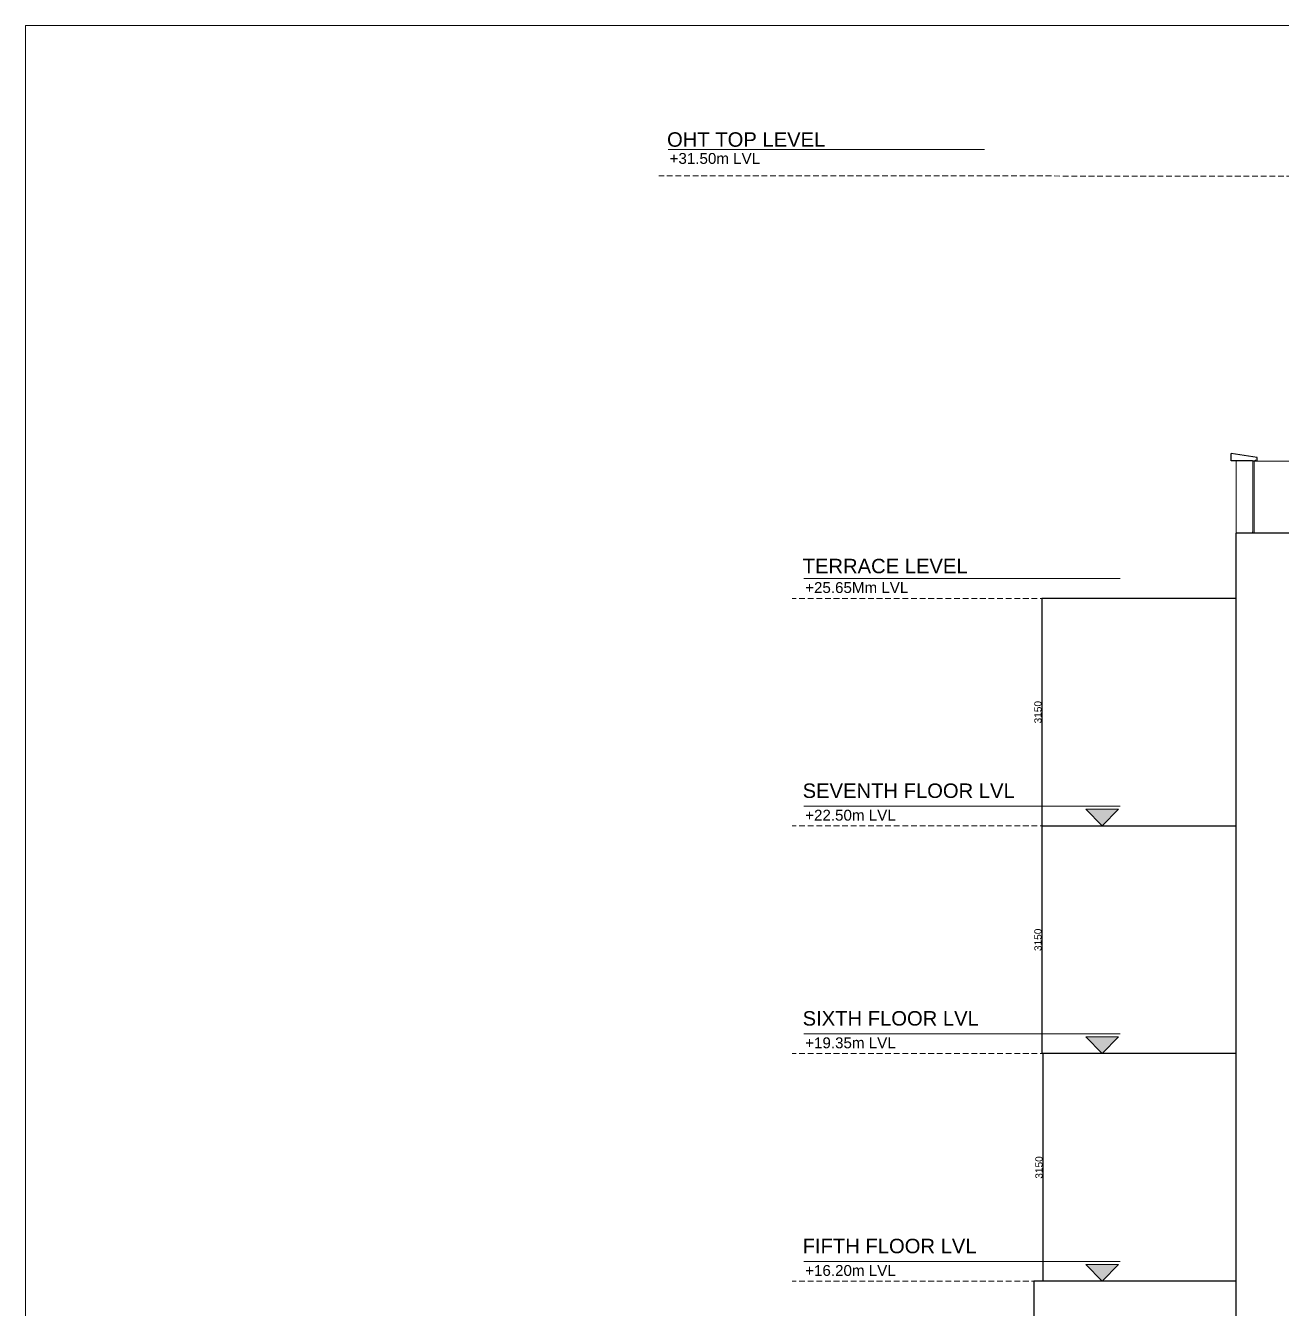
# Model space of a CAD drawing. Header units: millimetres. Extents: x -1932176 to 78768, y -1967 to 1266654.
# Drawn here: x -536919 to -519550, y 496312 to 514061 of the extents above; entities that cross this region are included whole.
import ezdxf

# ---------------------------------------------------------------- set-up
doc = ezdxf.new("R2010")
doc.units = ezdxf.units.MM
doc.linetypes.add('HIDDEN2', pattern=[4.7625, 3.175, -1.5875])
for name, color, linetype, lineweight in [('NAMES', 252, 'Continuous', 15), ('PLASTER', 252, 'Continuous', 15), ('SHEET', 7, 'Continuous', 13)]:
    doc.layers.add(name, color=color, linetype=linetype, lineweight=lineweight)
doc.styles.get("Standard").update_dxf_attribs({"font": 'arial.ttf'})
doc.dimstyles.new('ISO-25', dxfattribs={"dimtxt": 150, "dimasz": 2.5, "dimexe": 1.25, "dimexo": 0.625, "dimtad": 1, "dimtxsty": 'Standard', "dimcen": 2.5, "dimadec": 0, "dimazin": 0, "dimtfac": 1, "dimtmove": 0, "dimatfit": 3, "dimfxl": 1, "dimarcsym": 0})

# ---------------------------------------------------------------- blocks, each defined once
blk = doc.blocks.new('*D615')
at = {"color": 0, "lineweight": -2, "ltscale": 30, "transparency": 16777216}
for p, q in [((-520175, 502986), (-522865, 502986)), ((-522864, 502984), (-522864, 499839)), ((-520175, 499836), (-522865, 499836))]:
    blk.add_line(p, q, dxfattribs=at)
at = {"color": 0, "ltscale": 30, "transparency": 16777216}
for points in [[(-522865, 502984), (-522864, 502984), (-522864, 502986)], [(-522865, 499839), (-522864, 499839), (-522864, 499836)]]:
    blk.add_solid(points, dxfattribs=at)
at = {"layer": 'Defpoints', "color": 0, "ltscale": 30, "transparency": 16777216}
for p in [(-520174, 502986), (-522864, 499836), (-520174, 499836)]:
    blk.add_point(p, dxfattribs=at)
at = {"color": 0, "ltscale": 30, "transparency": 16777216, "insert": (-522916, 501411), "char_height": 100, "attachment_point": 5, "rotation": 90}
blk.add_mtext('3150', dxfattribs=at)
blk = doc.blocks.new('*D616')
at = {"color": 0, "lineweight": -2, "ltscale": 30, "transparency": 16777216}
for p, q in [((-520175, 496686), (-522975, 496686)), ((-522973, 496684), (-522973, 493539)), ((-520175, 493536), (-522975, 493536))]:
    blk.add_line(p, q, dxfattribs=at)
at = {"color": 0, "ltscale": 30, "transparency": 16777216}
for points in [[(-522974, 496684), (-522973, 496684), (-522973, 496686)], [(-522974, 493539), (-522973, 493539), (-522973, 493536)]]:
    blk.add_solid(points, dxfattribs=at)
at = {"layer": 'Defpoints', "color": 0, "ltscale": 30, "transparency": 16777216}
for p in [(-520174, 496686), (-522973, 493536), (-520174, 493536)]:
    blk.add_point(p, dxfattribs=at)
at = {"color": 0, "ltscale": 30, "transparency": 16777216, "insert": (-523025, 495111), "char_height": 100, "attachment_point": 5, "rotation": 90}
blk.add_mtext('3150', dxfattribs=at)
blk = doc.blocks.new('*D620')
at = {"color": 0, "lineweight": -2, "ltscale": 30, "transparency": 16777216}
for p, q in [((-520175, 506136), (-522865, 506136)), ((-522864, 506134), (-522864, 502989)), ((-520175, 502986), (-522865, 502986))]:
    blk.add_line(p, q, dxfattribs=at)
at = {"color": 0, "ltscale": 30, "transparency": 16777216}
for points in [[(-522865, 506134), (-522864, 506134), (-522864, 506136)], [(-522865, 502989), (-522864, 502989), (-522864, 502986)]]:
    blk.add_solid(points, dxfattribs=at)
at = {"layer": 'Defpoints', "color": 0, "ltscale": 30, "transparency": 16777216}
for p in [(-520174, 506136), (-522864, 502986), (-520174, 502986)]:
    blk.add_point(p, dxfattribs=at)
at = {"color": 0, "ltscale": 30, "transparency": 16777216, "insert": (-522916, 504561), "char_height": 100, "attachment_point": 5, "rotation": 90}
blk.add_mtext('3150', dxfattribs=at)
blk = doc.blocks.new('*D621')
at = {"color": 0, "lineweight": -2, "ltscale": 30, "transparency": 16777216}
for p, q in [((-520175, 499836), (-522851, 499836)), ((-522850, 499834), (-522850, 496689)), ((-520175, 496686), (-522851, 496686))]:
    blk.add_line(p, q, dxfattribs=at)
at = {"color": 0, "ltscale": 30, "transparency": 16777216}
for points in [[(-522850, 499834), (-522850, 499834), (-522850, 499836)], [(-522850, 496689), (-522850, 496689), (-522850, 496686)]]:
    blk.add_solid(points, dxfattribs=at)
at = {"layer": 'Defpoints', "color": 0, "ltscale": 30, "transparency": 16777216}
for p in [(-520174, 499836), (-522850, 496686), (-520174, 496686)]:
    blk.add_point(p, dxfattribs=at)
at = {"color": 0, "ltscale": 30, "transparency": 16777216, "insert": (-522902, 498261), "char_height": 100, "attachment_point": 5, "rotation": 90}
blk.add_mtext('3150', dxfattribs=at)

msp = doc.modelspace()

# ---------------------------------------------------------------- hatches: boundary and pattern name
at = {"layer": 'NAMES', "linetype": 'Continuous', "lineweight": 20, "ltscale": 2, "transparency": 33554687}
h = msp.add_hatch(color=7, dxfattribs=at)
h.dxf.hatch_style = 1
h.paths.add_polyline_path([(-521804.52351, 503216.90714), (-522029.00561, 502986.49007), (-522253.48772, 503216.90714)])
h = msp.add_hatch(color=7, dxfattribs=at)
h.dxf.hatch_style = 1
h.paths.add_polyline_path([(-521804.52351, 500066.90714), (-522029.00561, 499836.49007), (-522253.48772, 500066.90714)])
h = msp.add_hatch(color=7, dxfattribs=at)
h.dxf.hatch_style = 1
h.paths.add_polyline_path([(-521804.52351, 496916.90714), (-522029.00561, 496686.49007), (-522253.48772, 496916.90714)])

# ---------------------------------------------------------------- linework, layer by layer
at = {"color": 7, "linetype": 'Continuous', "lineweight": 20, "ltscale": 2}
for p in [(-525717.30094, 512347.8093), (-523654.70992, 512347.8093)]:
    msp.add_line(p, (-528032.51938, 512347.8093), dxfattribs=at)
at = {"color": 7, "linetype": 'HIDDEN2', "lineweight": 20, "ltscale": 25}
msp.add_line((-515944.79957, 511978.20414), (-528162.86417, 511982.50621), dxfattribs=at)
at = {"color": 18, "linetype": 'Continuous', "lineweight": 30, "ltscale": 5, "true_color": 0x000000}
for p, q in [((-520244.69284, 508037.50621), (-520244.69284, 508138.77427)), ((-519882.54518, 508087.50621), (-520244.69284, 508138.77427)), ((-519948.61901, 508037.50621), (-520244.69284, 508037.50621)), ((-519948.61901, 508037.50621), (-519915.30098, 508037.50621)), ((-519901.01919, 508037.50621), (-519882.54518, 508037.50621)), ((-519882.54518, 508037.50621), (-519882.54518, 508087.50621))]:
    msp.add_line(p, q, dxfattribs=at)
at = {"linetype": 'ByBlock', "lineweight": 20}
for p, q in [((-520174.35117, 507037.50621), (-520174.35117, 508037.50621)), ((-519944.35117, 508037.50621), (-519944.35117, 507037.50621))]:
    msp.add_line(p, q, dxfattribs=at)
at = {"color": 252, "ltscale": 30}
msp.add_line((-519924.35117, 508037.50621), (-504001.3111, 508019.51416), dxfattribs=at)
at = {"ltscale": 30}
for p in [(-520174.35117, 480487.50621), (-503771.3111, 507037.50621)]:
    msp.add_line(p, (-520174.35117, 507037.50621), dxfattribs=at)
msp.add_line((-519944.35117, 507037.50621), (-519944.35117, 507057.50621))
msp.add_arc((-519908.16009, 508037.50621), 7.14089, 0, 180)
at = {"layer": 'NAMES', "color": 7, "linetype": 'Continuous', "lineweight": 20, "ltscale": 2}
for p, q in [((-523841.97593, 506410.22171), (-526157.19437, 506410.22171)), ((-521779.38491, 506410.22171), (-526157.19437, 506410.22171)), ((-523841.97593, 503260.22171), (-526157.19437, 503260.22171)), ((-521779.38491, 503260.22171), (-526157.19437, 503260.22171)), ((-522029.00561, 502986.49007), (-522253.48772, 503216.90714)), ((-521804.52351, 503216.90714), (-522253.48772, 503216.90714)), ((-522029.00561, 502986.49007), (-521804.52351, 503216.90714)), ((-523841.97593, 500110.22171), (-526157.19437, 500110.22171)), ((-521779.38491, 500110.22171), (-526157.19437, 500110.22171)), ((-522029.00561, 499836.49007), (-522253.48772, 500066.90714)), ((-521804.52351, 500066.90714), (-522253.48772, 500066.90714)), ((-522029.00561, 499836.49007), (-521804.52351, 500066.90714)), ((-521779.38491, 496960.22171), (-526157.19437, 496960.22171)), ((-522029.00561, 496686.49007), (-522253.48772, 496916.90714)), ((-521804.52351, 496916.90714), (-522253.48772, 496916.90714)), ((-522029.00561, 496686.49007), (-521804.52351, 496916.90714))]:
    msp.add_line(p, q, dxfattribs=at)
at = {"layer": 'NAMES', "color": 7, "linetype": 'HIDDEN2', "lineweight": 20, "ltscale": 25}
for p, q in [((-520186.8098, 506136.49007), (-526314.8377, 506136.49007)), ((-520186.8098, 502986.49007), (-526314.8377, 502986.49007)), ((-520186.8098, 499836.49007), (-526314.8377, 499836.49007)), ((-520186.8098, 496686.49007), (-526314.8377, 496686.49007))]:
    msp.add_line(p, q, dxfattribs=at)
at = {"layer": 'PLASTER', "linetype": 'ByBlock', "lineweight": 20}
msp.add_line((-519924.35117, 508037.50621), (-519924.35117, 507037.50621), dxfattribs=at)
at = {"layer": 'SHEET'}
msp.add_lwpolyline([(-536918.91497, 514060.98471), (-486983.16045, 514060.98471), (-486983.16045, 476454.19657), (-536918.91497, 476454.19657)], close=True, dxfattribs=at)

# ---------------------------------------------------------------- texts
at = {"color": 7, "linetype": 'Continuous', "lineweight": 20, "ltscale": 2}
for s, height, p in [('OHT TOP LEVEL ', 200, (-528046.96941, 512385.4408)), ('+31.50m LVL', 150, (-528011.8352, 512148.43022))]:
    msp.add_text(s, height=height, dxfattribs=at).set_placement(p)
at = {"layer": 'NAMES', "color": 7, "linetype": 'Continuous', "lineweight": 20, "ltscale": 2}
for s, height, p in [('TERRACE LEVEL', 200, (-526171.6444, 506483.62915)), ('+25.65Mm LVL', 150, (-526136.51019, 506210.84263)), ('SEVENTH FLOOR LVL', 200, (-526171.6444, 503374.57884)), ('+22.50m LVL', 150, (-526136.51019, 503060.84263)), ('SIXTH FLOOR LVL', 200, (-526171.6444, 500224.57884)), ('+19.35m LVL', 150, (-526136.51019, 499910.84263)), ('FIFTH FLOOR LVL', 200, (-526171.6444, 497074.57884)), ('+16.20m LVL', 150, (-526136.51019, 496760.84263))]:
    msp.add_text(s, height=height, dxfattribs=at).set_placement(p)

# ---------------------------------------------------------------- dimensions: what is measured, and where the dimension line sits
at = {"color": 252, "ltscale": 30}
for base, p1, p2, picture, middle in [((-522864.22922, 502986.49007), (-520174.35117, 506136.49007), (-520174.35117, 502986.49007), '*D620', (-522915.94562, 504561.49007)), ((-522864.22922, 499836.49007), (-520174.35117, 502986.49007), (-520174.35117, 499836.49007), '*D615', (-522915.94562, 501411.49007)), ((-522973.41713, 493536.49007), (-520174.35117, 496686.49007), (-520174.35117, 493536.49007), '*D616', (-523025.13353, 495111.49007))]:
    dim = msp.add_linear_dim(base=base, p1=p1, p2=p2, angle=90, dimstyle='ISO-25', override={"dimtxt": 100}, dxfattribs=at)
    dim.commit()
    dim.dimension.update_dxf_attribs({"geometry": picture, "text_midpoint": middle})
dim = msp.add_linear_dim(base=(-522849.96257, 496686.49007), p1=(-520174.35117, 499836.49007), p2=(-520174.35117, 496686.49007), angle=90, dimstyle='ISO-25', override={"dimtxt": 100}, dxfattribs=at)
dim.commit()
dim.dimension.update_dxf_attribs({"geometry": '*D621', "text_midpoint": (-522849.96257, 498261.49007), "dimtype": 160})

doc.saveas('drawing.dxf')
